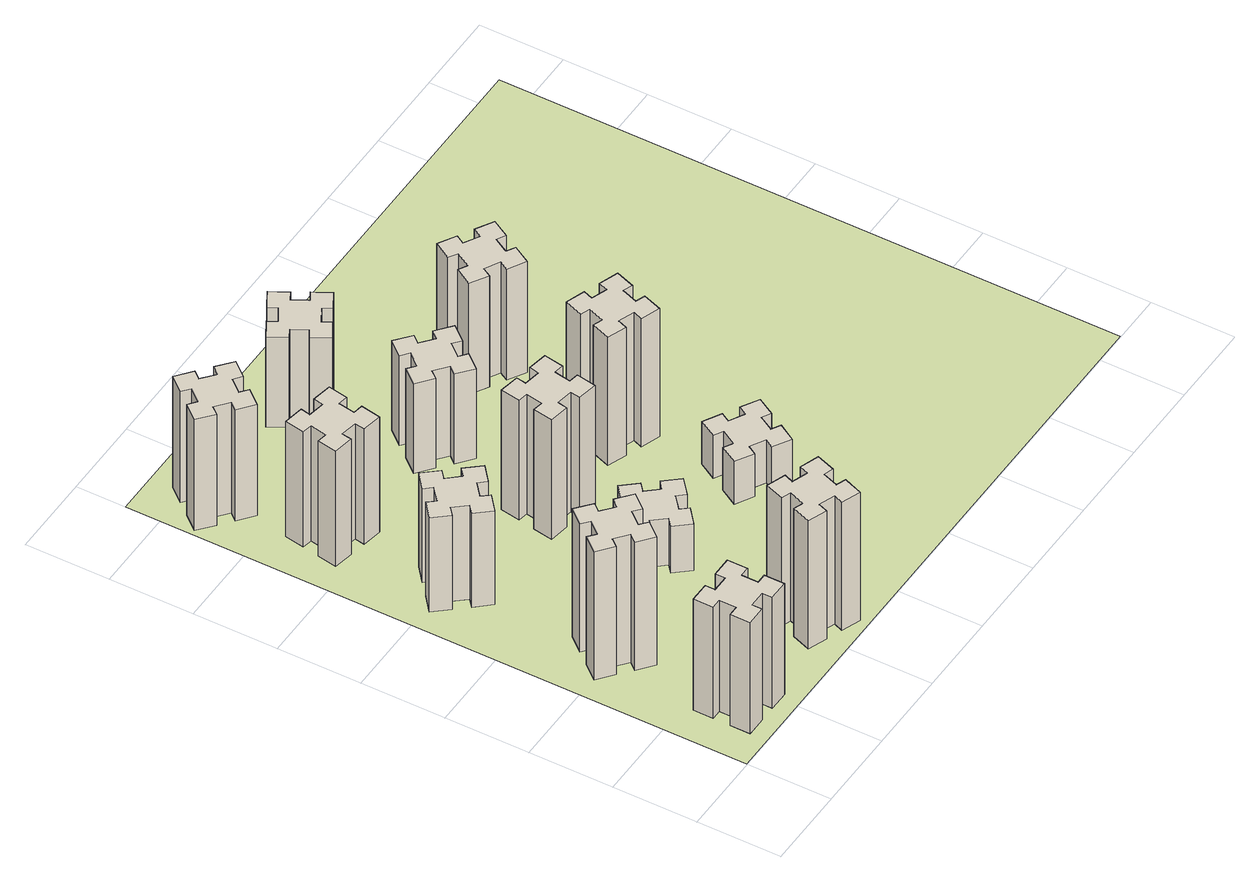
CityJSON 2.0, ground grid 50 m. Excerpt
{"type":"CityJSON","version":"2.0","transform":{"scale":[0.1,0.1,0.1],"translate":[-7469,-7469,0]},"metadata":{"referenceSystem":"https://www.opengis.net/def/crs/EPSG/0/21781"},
"CityObjects":{
"building1":{"type":"Building","attributes":{"class":"1000","function":"1000","usage":"1000","yearOfConstruction":2016,"roofType":"1000","measuredHeight":78,"storeysAboveGround":30,"storeysBelowGround":0},"geometry":[{"type":"Solid","lod":"1","boundaries":[[[[0,1,2,3,4,5,6,7,8,9,10,11,12,13,14,15,16,17,18,19]],[[17,16,20,21]],[[16,15,22,20]],[[15,14,23,22]],[[14,13,24,23]],[[13,12,25,24]],[[12,11,26,25]],[[11,10,27,26]],[[10,9,28,27]],[[9,8,29,28]],[[8,7,30,29]],[[7,6,31,30]],[[6,5,32,31]],[[5,4,33,32]],[[4,3,34,33]],[[3,2,35,34]],[[2,1,36,35]],[[1,0,37,36]],[[0,19,38,37]],[[19,18,39,38]],[[18,17,21,39]],[[24,25,26,27,28,29,30,31,32,33,34,35,36,37,38,39,21,20,22,23]]]]}]},
"building2":{"type":"Building","attributes":{"class":"1000","function":"1000","usage":"1000","yearOfConstruction":2016,"roofType":"1000","measuredHeight":90,"storeysAboveGround":30,"storeysBelowGround":0},"geometry":[{"type":"Solid","lod":"1","boundaries":[[[[40,41,42,43,44,45,46,47,48,49,50,51,52,53,54,55,56,57,58,59]],[[57,56,60,61]],[[56,55,62,60]],[[55,54,63,62]],[[54,53,64,63]],[[53,52,65,64]],[[52,51,66,65]],[[51,50,67,66]],[[50,49,68,67]],[[49,48,69,68]],[[48,47,70,69]],[[47,46,71,70]],[[46,45,72,71]],[[45,44,73,72]],[[44,43,74,73]],[[43,42,75,74]],[[42,41,76,75]],[[41,40,77,76]],[[40,59,78,77]],[[59,58,79,78]],[[58,57,61,79]],[[64,65,66,67,68,69,70,71,72,73,74,75,76,77,78,79,61,60,62,63]]]]}]},
"building3":{"type":"Building","attributes":{"class":"1000","function":"1000","usage":"1000","yearOfConstruction":2016,"roofType":"1000","measuredHeight":66,"storeysAboveGround":30,"storeysBelowGround":0},"geometry":[{"type":"Solid","lod":"1","boundaries":[[[[80,81,82,83,84,85,86,87,88,89,90,91,92,93,94,95,96,97,98,99]],[[97,96,100,101]],[[96,95,102,100]],[[95,94,103,102]],[[94,93,104,103]],[[93,92,105,104]],[[92,91,106,105]],[[91,90,107,106]],[[90,89,108,107]],[[89,88,109,108]],[[88,87,110,109]],[[87,86,111,110]],[[86,85,112,111]],[[85,84,113,112]],[[84,83,114,113]],[[83,82,115,114]],[[82,81,116,115]],[[81,80,117,116]],[[80,99,118,117]],[[99,98,119,118]],[[98,97,101,119]],[[104,105,106,107,108,109,110,111,112,113,114,115,116,117,118,119,101,100,102,103]]]]}]},
"building4":{"type":"Building","attributes":{"class":"1000","function":"1000","usage":"1000","yearOfConstruction":2016,"roofType":"1000","measuredHeight":81,"storeysAboveGround":30,"storeysBelowGround":0},"geometry":[{"type":"Solid","lod":"1","boundaries":[[[[120,121,122,123,124,125,126,127,128,129,130,131,132,133,134,135,136,137,138,139]],[[137,136,140,141]],[[136,135,142,140]],[[135,134,143,142]],[[134,133,144,143]],[[133,132,145,144]],[[132,131,146,145]],[[131,130,147,146]],[[130,129,148,147]],[[129,128,149,148]],[[128,127,150,149]],[[127,126,151,150]],[[126,125,152,151]],[[125,124,153,152]],[[124,123,154,153]],[[123,122,155,154]],[[122,121,156,155]],[[121,120,157,156]],[[120,139,158,157]],[[139,138,159,158]],[[138,137,141,159]],[[144,145,146,147,148,149,150,151,152,153,154,155,156,157,158,159,141,140,142,143]]]]}]},
"building5":{"type":"Building","attributes":{"class":"1000","function":"1000","usage":"1000","yearOfConstruction":2016,"roofType":"1000","measuredHeight":90,"storeysAboveGround":30,"storeysBelowGround":0},"geometry":[{"type":"Solid","lod":"1","boundaries":[[[[160,161,162,163,164,165,166,167,168,169,170,171,172,173,174,175,176,177,178,179]],[[177,176,180,181]],[[176,175,182,180]],[[175,174,183,182]],[[174,173,184,183]],[[173,172,185,184]],[[172,171,186,185]],[[171,170,187,186]],[[170,169,188,187]],[[169,168,189,188]],[[168,167,190,189]],[[167,166,191,190]],[[166,165,192,191]],[[165,164,193,192]],[[164,163,194,193]],[[163,162,195,194]],[[162,161,196,195]],[[161,160,197,196]],[[160,179,198,197]],[[179,178,199,198]],[[178,177,181,199]],[[184,185,186,187,188,189,190,191,192,193,194,195,196,197,198,199,181,180,182,183]]]]}]},
"building6":{"type":"Building","attributes":{"class":"1000","function":"1000","usage":"1000","yearOfConstruction":2016,"roofType":"1000","measuredHeight":78,"storeysAboveGround":30,"storeysBelowGround":0},"geometry":[{"type":"Solid","lod":"1","boundaries":[[[[200,201,202,203,204,205,206,207,208,209,210,211,212,213,214,215,216,217,218,219]],[[217,216,220,221]],[[216,215,222,220]],[[215,214,223,222]],[[214,213,224,223]],[[213,212,225,224]],[[212,211,226,225]],[[211,210,227,226]],[[210,209,228,227]],[[209,208,229,228]],[[208,207,230,229]],[[207,206,231,230]],[[206,205,232,231]],[[205,204,233,232]],[[204,203,234,233]],[[203,202,235,234]],[[202,201,236,235]],[[201,200,237,236]],[[200,219,238,237]],[[219,218,239,238]],[[218,217,221,239]],[[224,225,226,227,228,229,230,231,232,233,234,235,236,237,238,239,221,220,222,223]]]]}]},
"building7":{"type":"Building","attributes":{"class":"1000","function":"1000","usage":"1000","yearOfConstruction":2016,"roofType":"1000","measuredHeight":33,"storeysAboveGround":30,"storeysBelowGround":0},"geometry":[{"type":"Solid","lod":"1","boundaries":[[[[240,241,242,243,244,245,246,247,248,249,250,251,252,253,254,255,256,257,258,259]],[[257,256,260,261]],[[256,255,262,260]],[[255,254,263,262]],[[254,253,264,263]],[[253,252,265,264]],[[252,251,266,265]],[[251,250,267,266]],[[250,249,268,267]],[[249,248,269,268]],[[248,247,270,269]],[[247,246,271,270]],[[246,245,272,271]],[[245,244,273,272]],[[244,243,274,273]],[[243,242,275,274]],[[242,241,276,275]],[[241,240,277,276]],[[240,259,278,277]],[[259,258,279,278]],[[258,257,261,279]],[[264,265,266,267,268,269,270,271,272,273,274,275,276,277,278,279,261,260,262,263]]]]}]},
"building8":{"type":"Building","attributes":{"class":"1000","function":"1000","usage":"1000","yearOfConstruction":2016,"roofType":"1000","measuredHeight":84,"storeysAboveGround":30,"storeysBelowGround":0},"geometry":[{"type":"Solid","lod":"1","boundaries":[[[[280,281,282,283,284,285,286,287,288,289,290,291,292,293,294,295,296,297,298,299]],[[297,296,300,301]],[[296,295,302,300]],[[295,294,303,302]],[[294,293,304,303]],[[293,292,305,304]],[[292,291,306,305]],[[291,290,307,306]],[[290,289,308,307]],[[289,288,309,308]],[[288,287,310,309]],[[287,286,311,310]],[[286,285,312,311]],[[285,284,313,312]],[[284,283,314,313]],[[283,282,315,314]],[[282,281,316,315]],[[281,280,317,316]],[[280,299,318,317]],[[299,298,319,318]],[[298,297,301,319]],[[304,305,306,307,308,309,310,311,312,313,314,315,316,317,318,319,301,300,302,303]]]]}]},
"building9":{"type":"Building","attributes":{"class":"1000","function":"1000","usage":"1000","yearOfConstruction":2016,"roofType":"1000","measuredHeight":63,"storeysAboveGround":30,"storeysBelowGround":0},"geometry":[{"type":"Solid","lod":"1","boundaries":[[[[320,321,322,323,324,325,326,327,328,329,330,331,332,333,334,335,336,337,338,339]],[[337,336,340,341]],[[336,335,342,340]],[[335,334,343,342]],[[334,333,344,343]],[[333,332,345,344]],[[332,331,346,345]],[[331,330,347,346]],[[330,329,348,347]],[[329,328,349,348]],[[328,327,350,349]],[[327,326,351,350]],[[326,325,352,351]],[[325,324,353,352]],[[324,323,354,353]],[[323,322,355,354]],[[322,321,356,355]],[[321,320,357,356]],[[320,339,358,357]],[[339,338,359,358]],[[338,337,341,359]],[[344,345,346,347,348,349,350,351,352,353,354,355,356,357,358,359,341,340,342,343]]]]}]},
"building10":{"type":"Building","attributes":{"class":"1000","function":"1000","usage":"1000","yearOfConstruction":2016,"roofType":"1000","measuredHeight":63,"storeysAboveGround":30,"storeysBelowGround":0},"geometry":[{"type":"Solid","lod":"1","boundaries":[[[[360,361,362,363,364,365,366,367,368,369,370,371,372,373,374,375,376,377,378,379]],[[377,376,380,381]],[[376,375,382,380]],[[375,374,383,382]],[[374,373,384,383]],[[373,372,385,384]],[[372,371,386,385]],[[371,370,387,386]],[[370,369,388,387]],[[369,368,389,388]],[[368,367,390,389]],[[367,366,391,390]],[[366,365,392,391]],[[365,364,393,392]],[[364,363,394,393]],[[363,362,395,394]],[[362,361,396,395]],[[361,360,397,396]],[[360,379,398,397]],[[379,378,399,398]],[[378,377,381,399]],[[384,385,386,387,388,389,390,391,392,393,394,395,396,397,398,399,381,380,382,383]]]]}]},
"building11":{"type":"Building","attributes":{"class":"1000","function":"1000","usage":"1000","yearOfConstruction":2016,"roofType":"1000","measuredHeight":30,"storeysAboveGround":30,"storeysBelowGround":0},"geometry":[{"type":"Solid","lod":"1","boundaries":[[[[400,401,402,403,404,405,406,407,408,409,410,411,412,413,414,415,416,417,418,419]],[[417,416,420,421]],[[416,415,422,420]],[[415,414,423,422]],[[414,413,424,423]],[[413,412,425,424]],[[412,411,426,425]],[[411,410,427,426]],[[410,409,428,427]],[[409,408,429,428]],[[408,407,430,429]],[[407,406,431,430]],[[406,405,432,431]],[[405,404,433,432]],[[404,403,434,433]],[[403,402,435,434]],[[402,401,436,435]],[[401,400,437,436]],[[400,419,438,437]],[[419,418,439,438]],[[418,417,421,439]],[[424,425,426,427,428,429,430,431,432,433,434,435,436,437,438,439,421,420,422,423]]]]}]},
"building12":{"type":"Building","attributes":{"class":"1000","function":"1000","usage":"1000","yearOfConstruction":2016,"roofType":"1000","measuredHeight":90,"storeysAboveGround":30,"storeysBelowGround":0},"geometry":[{"type":"Solid","lod":"1","boundaries":[[[[440,441,442,443,444,445,446,447,448,449,450,451,452,453,454,455,456,457,458,459]],[[457,456,460,461]],[[456,455,462,460]],[[455,454,463,462]],[[454,453,464,463]],[[453,452,465,464]],[[452,451,466,465]],[[451,450,467,466]],[[450,449,468,467]],[[449,448,469,468]],[[448,447,470,469]],[[447,446,471,470]],[[446,445,472,471]],[[445,444,473,472]],[[444,443,474,473]],[[443,442,475,474]],[[442,441,476,475]],[[441,440,477,476]],[[440,459,478,477]],[[459,458,479,478]],[[458,457,461,479]],[[464,465,466,467,468,469,470,471,472,473,474,475,476,477,478,479,461,460,462,463]]]]}]},
"building13":{"type":"Building","attributes":{"class":"1000","function":"1000","usage":"1000","yearOfConstruction":2016,"roofType":"1000","measuredHeight":78,"storeysAboveGround":30,"storeysBelowGround":0},"geometry":[{"type":"Solid","lod":"1","boundaries":[[[[480,481,482,483,484,485,486,487,488,489,490,491,492,493,494,495,496,497,498,499]],[[497,496,500,501]],[[496,495,502,500]],[[495,494,503,502]],[[494,493,504,503]],[[493,492,505,504]],[[492,491,506,505]],[[491,490,507,506]],[[490,489,508,507]],[[489,488,509,508]],[[488,487,510,509]],[[487,486,511,510]],[[486,485,512,511]],[[485,484,513,512]],[[484,483,514,513]],[[483,482,515,514]],[[482,481,516,515]],[[481,480,517,516]],[[480,499,518,517]],[[499,498,519,518]],[[498,497,501,519]],[[504,505,506,507,508,509,510,511,512,513,514,515,516,517,518,519,501,500,502,503]]]]}]},
"landuse1":{"type":"LandUse","attributes":{"name":"plot1","function":"1010"},"geometry":[{"type":"MultiSurface","lod":"1","boundaries":[[[520,521,522,523]]]}]}
},
"vertices":[
[265,325,0],[265,225,0],[205,225,0],[205,105,0],[325,105,0],[325,165,0],[425,165,0],[425,105,0],[545,105,0],[545,225,0],[485,225,0],[485,325,0],[545,325,0],[545,445,0],[425,445,0],[425,385,0],[325,385,0],[325,445,0],[205,445,0],[205,325,0],[325,385,780],[325,445,780],[425,385,780],[425,445,780],[545,445,780],[545,325,780],[485,325,780],[485,225,780],[545,225,780],[545,105,780],[425,105,780],[425,165,780],[325,165,780],[325,105,780],[205,105,780],[205,225,780],[265,225,780],[265,325,780],[205,325,780],[205,445,780],
[484,1067,0],[408,1132,0],[446,1178,0],[354,1255,0],[277,1163,0],[323,1124,0],[259,1048,0],[213,1086,0],[136,994,0],[228,917,0],[266,963,0],[343,899,0],[304,853,0],[396,776,0],[473,868,0],[427,906,0],[492,983,0],[538,944,0],[615,1036,0],[523,1113,0],[492,983,900],[538,944,900],[427,906,900],[473,868,900],[396,776,900],[304,853,900],[343,899,900],[266,963,900],[228,917,900],[136,994,900],[213,1086,900],[259,1048,900],[323,1124,900],[277,1163,900],[354,1255,900],[446,1178,900],[408,1132,900],[484,1067,900],[523,1113,900],[615,1036,900],
[492,1988,0],[427,2064,0],[473,2103,0],[396,2195,0],[304,2118,0],[343,2072,0],[266,2007,0],[228,2053,0],[136,1976,0],[213,1884,0],[259,1923,0],[323,1846,0],[277,1808,0],[354,1716,0],[446,1793,0],[408,1839,0],[484,1903,0],[523,1857,0],[615,1934,0],[538,2026,0],[484,1903,660],[523,1857,660],[408,1839,660],[446,1793,660],[354,1716,660],[277,1808,660],[323,1846,660],[259,1923,660],[213,1884,660],[136,1976,660],[228,2053,660],[266,2007,660],[343,2072,660],[304,2118,660],[396,2195,660],[473,2103,660],[427,2064,660],[492,1988,660],[538,2026,660],[615,1934,660],
[475,2627,0],[492,2725,0],[551,2715,0],[572,2833,0],[454,2854,0],[444,2795,0],[345,2812,0],[356,2871,0],[237,2892,0],[217,2774,0],[276,2764,0],[258,2665,0],[199,2676,0],[178,2557,0],[297,2537,0],[307,2596,0],[405,2578,0],[395,2519,0],[513,2498,0],[534,2617,0],[405,2578,810],[395,2519,810],[307,2596,810],[297,2537,810],[178,2557,810],[199,2676,810],[258,2665,810],[276,2764,810],[217,2774,810],[237,2892,810],[356,2871,810],[345,2812,810],[444,2795,810],[454,2854,810],[572,2833,810],[551,2715,810],[492,2725,810],[475,2627,810],[534,2617,810],[513,2498,810],
[1029,360,0],[995,266,0],[939,287,0],[897,174,0],[1010,133,0],[1031,189,0],[1125,155,0],[1104,99,0],[1217,57,0],[1258,170,0],[1202,191,0],[1236,285,0],[1292,264,0],[1333,377,0],[1220,418,0],[1200,362,0],[1106,396,0],[1127,452,0],[1014,493,0],[973,380,0],[1106,396,900],[1127,452,900],[1200,362,900],[1220,418,900],[1333,377,900],[1292,264,900],[1236,285,900],[1202,191,900],[1258,170,900],[1217,57,900],[1104,99,900],[1125,155,900],[1031,189,900],[1010,133,900],[897,174,900],[939,287,900],[995,266,900],[1029,360,900],[973,380,900],[1014,493,900],
[384,3387,0],[308,3452,0],[346,3498,0],[254,3575,0],[177,3483,0],[223,3444,0],[159,3368,0],[113,3406,0],[36,3314,0],[128,3237,0],[166,3283,0],[243,3219,0],[204,3173,0],[296,3096,0],[373,3188,0],[327,3226,0],[392,3303,0],[438,3264,0],[515,3356,0],[423,3433,0],[392,3303,780],[438,3264,780],[327,3226,780],[373,3188,780],[296,3096,780],[204,3173,780],[243,3219,780],[166,3283,780],[128,3237,780],[36,3314,780],[113,3406,780],[159,3368,780],[223,3444,780],[177,3483,780],[254,3575,780],[346,3498,780],[308,3452,780],[384,3387,780],[423,3433,780],[515,3356,780],
[1083,1332,0],[1006,1267,0],[968,1313,0],[876,1236,0],[953,1144,0],[999,1183,0],[1063,1106,0],[1017,1068,0],[1094,976,0],[1186,1053,0],[1148,1099,0],[1224,1163,0],[1263,1117,0],[1355,1194,0],[1278,1286,0],[1232,1248,0],[1167,1324,0],[1213,1363,0],[1136,1455,0],[1044,1378,0],[1167,1324,330],[1213,1363,330],[1232,1248,330],[1278,1286,330],[1355,1194,330],[1263,1117,330],[1224,1163,330],[1148,1099,330],[1186,1053,330],[1094,976,330],[1017,1068,330],[1063,1106,330],[999,1183,330],[953,1144,330],[876,1236,330],[968,1313,330],[1006,1267,330],[1083,1332,330],[1044,1378,330],[1136,1455,330],
[1047,1756,0],[1145,1738,0],[1135,1679,0],[1253,1658,0],[1274,1777,0],[1215,1787,0],[1232,1885,0],[1291,1875,0],[1312,1993,0],[1194,2014,0],[1184,1955,0],[1085,1972,0],[1096,2031,0],[977,2052,0],[957,1934,0],[1016,1924,0],[998,1825,0],[939,1836,0],[918,1717,0],[1037,1697,0],[998,1825,840],[939,1836,840],[1016,1924,840],[957,1934,840],[977,2052,840],[1096,2031,840],[1085,1972,840],[1184,1955,840],[1194,2014,840],[1312,1993,840],[1291,1875,840],[1232,1885,840],[1215,1787,840],[1274,1777,840],[1253,1658,840],[1135,1679,840],[1145,1738,840],[1047,1756,840],[1037,1697,840],[918,1717,840],
[1267,2486,0],[1332,2563,0],[1378,2524,0],[1455,2616,0],[1363,2693,0],[1324,2647,0],[1248,2712,0],[1286,2758,0],[1194,2835,0],[1117,2743,0],[1163,2704,0],[1099,2628,0],[1053,2666,0],[976,2574,0],[1068,2497,0],[1106,2543,0],[1183,2479,0],[1144,2433,0],[1236,2356,0],[1313,2448,0],[1183,2479,630],[1144,2433,630],[1106,2543,630],[1068,2497,630],[976,2574,630],[1053,2666,630],[1099,2628,630],[1163,2704,630],[1117,2743,630],[1194,2835,630],[1286,2758,630],[1248,2712,630],[1324,2647,630],[1363,2693,630],[1455,2616,630],[1378,2524,630],[1332,2563,630],[1267,2486,630],[1313,2448,630],[1236,2356,630],
[1104,3456,0],[1017,3406,0],[987,3458,0],[883,3398,0],[943,3294,0],[995,3324,0],[1045,3237,0],[993,3207,0],[1053,3103,0],[1157,3163,0],[1127,3215,0],[1214,3265,0],[1244,3213,0],[1348,3273,0],[1288,3377,0],[1236,3347,0],[1186,3434,0],[1238,3464,0],[1178,3568,0],[1074,3508,0],[1186,3434,630],[1238,3464,630],[1236,3347,630],[1288,3377,630],[1348,3273,630],[1244,3213,630],[1214,3265,630],[1127,3215,630],[1157,3163,630],[1053,3103,630],[993,3207,630],[1045,3237,630],[995,3324,630],[943,3294,630],[883,3398,630],[987,3458,630],[1017,3406,630],[1104,3456,630],[1074,3508,630],[1178,3568,630],
[1757,1045,0],[1844,995,0],[1814,943,0],[1918,883,0],[1978,987,0],[1926,1017,0],[1976,1104,0],[2028,1074,0],[2088,1178,0],[1984,1238,0],[1954,1186,0],[1867,1236,0],[1897,1288,0],[1793,1348,0],[1733,1244,0],[1785,1214,0],[1735,1127,0],[1683,1157,0],[1623,1053,0],[1727,993,0],[1735,1127,300],[1683,1157,300],[1785,1214,300],[1733,1244,300],[1793,1348,300],[1897,1288,300],[1867,1236,300],[1954,1186,300],[1984,1238,300],[2088,1178,300],[2028,1074,300],[1976,1104,300],[1926,1017,300],[1978,987,300],[1918,883,300],[1814,943,300],[1844,995,300],[1757,1045,300],[1727,993,300],[1623,1053,300],
[1669,1940,0],[1635,1846,0],[1579,1867,0],[1537,1754,0],[1650,1713,0],[1671,1769,0],[1765,1735,0],[1744,1679,0],[1857,1637,0],[1898,1750,0],[1842,1771,0],[1876,1865,0],[1932,1844,0],[1973,1957,0],[1860,1998,0],[1840,1942,0],[1746,1976,0],[1767,2032,0],[1654,2073,0],[1613,1960,0],[1746,1976,900],[1767,2032,900],[1840,1942,900],[1860,1998,900],[1973,1957,900],[1932,1844,900],[1876,1865,900],[1842,1771,900],[1898,1750,900],[1857,1637,900],[1744,1679,900],[1765,1735,900],[1671,1769,900],[1650,1713,900],[1537,1754,900],[1579,1867,900],[1635,1846,900],[1669,1940,900],[1613,1960,900],[1654,2073,900],
[1926,2597,0],[1976,2684,0],[2028,2654,0],[2088,2758,0],[1984,2818,0],[1954,2766,0],[1867,2816,0],[1897,2868,0],[1793,2928,0],[1733,2824,0],[1785,2794,0],[1735,2707,0],[1683,2737,0],[1623,2633,0],[1727,2573,0],[1757,2625,0],[1844,2575,0],[1814,2523,0],[1918,2463,0],[1978,2567,0],[1844,2575,780],[1814,2523,780],[1757,2625,780],[1727,2573,780],[1623,2633,780],[1683,2737,780],[1735,2707,780],[1785,2794,780],[1733,2824,780],[1793,2928,780],[1897,2868,780],[1867,2816,780],[1954,2766,780],[1984,2818,780],[2088,2758,780],[2028,2654,780],[1976,2684,780],[1926,2597,780],[1978,2567,780],[1918,2463,780],
[5,3705,0],[3705,3705,0],[3705,5,0],[5,5,0]
]}
